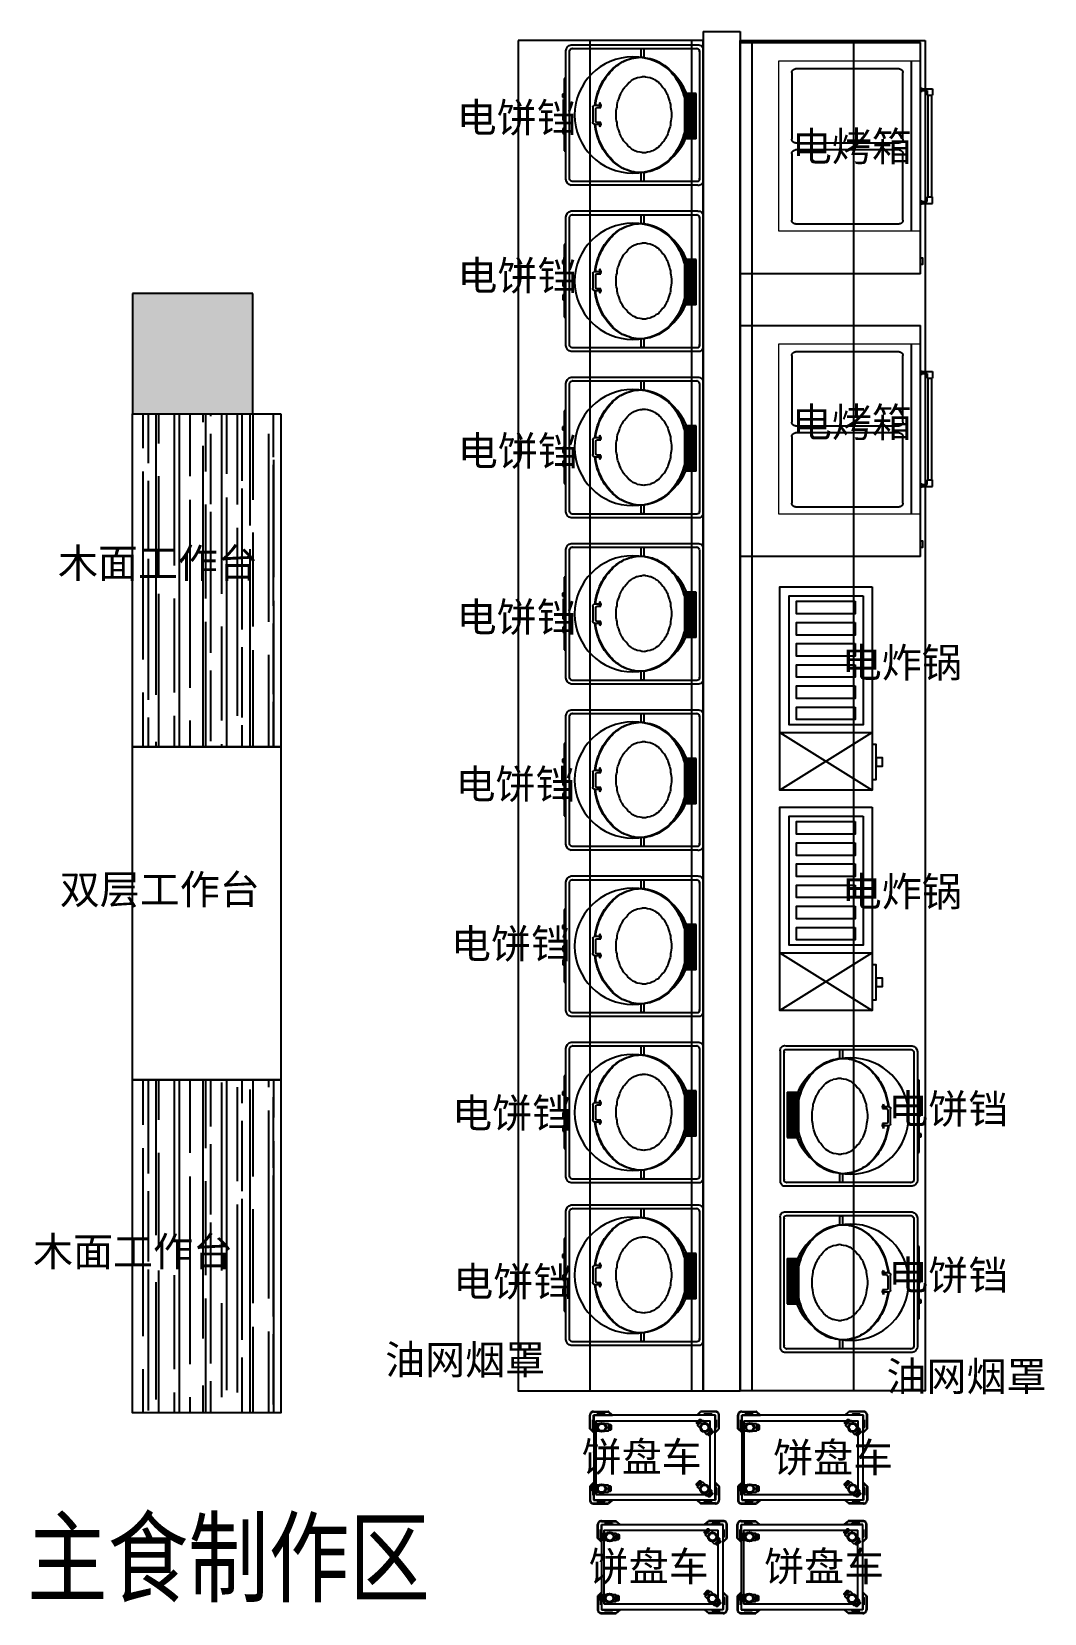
# Model space of a CAD drawing. Extents: x 1158414 to 1597620, y -840005 to -760676.
# Drawn here: x 1358991 to 1364463, y -804456 to -795906 of the extents above; entities that cross this region are included whole.
import ezdxf

# ---------------------------------------------------------------- set-up
doc = ezdxf.new("R2010")
doc.units = 0
doc.header["$LTSCALE"] = 1000
for name, pattern in [('DASHEDX2', [1.5, 1, -0.5]), ('DIVIDE', [31.75, 12.7, -6.35, 0, -6.35, 0, -6.35]), ('HIDDEN', [0.375, 0.25, -0.125])]:
    doc.linetypes.add(name, pattern=pattern)
for name, color, linetype in [('COLUMN', 2, 'Continuous'), ('PUB_HATCH', 8, 'Continuous'), ('PUB_TEXT', 7, 'Continuous'), ('SB', 7, 'Continuous'), ('WALL', 6, 'Continuous'), ('WS_厨房设备', 1, 'Continuous'), ('产品名称', 7, 'Continuous'), ('厨房设备', 7, 'Continuous'), ('布局', 7, 'Continuous')]:
    doc.layers.add(name, color=color, linetype=linetype)
doc.styles.get("Standard").update_dxf_attribs({"font": '', "width": 0.8})
doc.styles.add('WMF-宋体1', font='')
doc.styles.get('Standard').set_extended_font_data('SimSun')
doc.styles.get('WMF-宋体1').set_extended_font_data('SimSun')

# ---------------------------------------------------------------- blocks, each defined once
blk = doc.blocks.new('CJT_4236')
for p, q in [((0, 712), (0, 710)), ((0, 710), (0, 709)), ((0, 709), (0, 707)), ((0, 707), (0, 34)), ((35, 741), (33, 741)), ((725, 741), (35, 741)), ((725, 741), (725, 741)), ((727, 741), (725, 741)), ((760, 710), (760, 712)), ((760, 709), (760, 710)), ((760, 707), (760, 709)), ((760, 34), (760, 707)), ((0, 34), (0, 32)), ((0, 32), (0, 30)), ((0, 30), (0, 29)), ((31, 0), (33, 0)), ((33, 0), (35, 0)), ((35, 0), (725, 0)), ((725, 0), (727, 0)), ((727, 0), (729, 0)), ((729, 0), (730, 0)), ((760, 32), (760, 34)), ((760, 30), (760, 32)), ((760, 29), (760, 30))]:
    blk.add_line(p, q)
at = {"color": 252}
for p, q in [((20, 705), (20, 704)), ((20, 704), (20, 705)), ((20, 704), (20, 34)), ((20, 704), (20, 704)), ((725, 721), (35, 721)), ((182, 750), (574, 750)), ((182, 741), (182, 750)), ((268, 760), (284, 760)), ((268, 750), (268, 760)), ((268, 760), (284, 760)), ((268, 750), (268, 760)), ((284, 756), (268, 756)), ((284, 760), (284, 750)), ((284, 760), (284, 750)), ((284, 750), (284, 750)), ((284, 750), (284, 750)), ((380, 758), (407, 758)), ((380, 750), (380, 758)), ((380, 758), (407, 758)), ((380, 750), (380, 758)), ((407, 758), (407, 750)), ((407, 758), (407, 750)), ((407, 750), (407, 750)), ((407, 750), (407, 750)), ((453, 758), (480, 758)), ((453, 750), (453, 758)), ((453, 758), (480, 758)), ((453, 750), (453, 758)), ((480, 758), (480, 750)), ((480, 758), (480, 750)), ((480, 750), (480, 750)), ((480, 750), (480, 750)), ((574, 750), (574, 741)), ((574, 741), (574, 741)), ((723, 721), (722, 721)), ((740, 34), (740, 707)), ((740, 704), (740, 704)), ((160, 516), (149, 507)), ((170, 524), (160, 516)), ((170, 520), (160, 512)), ((182, 532), (170, 524)), ((182, 528), (170, 520)), ((194, 540), (182, 532)), ((194, 536), (182, 528)), ((206, 547), (194, 540)), ((206, 542), (194, 536)), ((218, 553), (206, 547)), ((218, 549), (206, 542)), ((231, 559), (218, 553)), ((231, 555), (218, 549)), ((245, 564), (231, 559)), ((245, 561), (231, 555)), ((259, 570), (245, 564)), ((259, 566), (245, 561)), ((273, 574), (259, 570)), ((273, 570), (259, 566)), ((287, 578), (273, 574)), ((287, 574), (273, 570)), ((302, 581), (287, 578)), ((302, 577), (287, 574)), ((317, 584), (302, 581)), ((317, 580), (302, 577)), ((313, 558), (328, 561)), ((313, 558), (328, 561)), ((328, 550), (313, 558)), ((328, 550), (313, 558)), ((328, 585.5), (317, 584)), ((328, 581.5), (317, 580)), ((328, 589), (328, 590)), ((328, 589), (328, 590)), ((328, 589), (328, 589)), ((328, 588), (328, 589)), ((328, 589), (328, 589)), ((328, 588), (328, 589)), ((328, 588), (328, 588)), ((328, 587), (328, 588)), ((328, 588), (328, 588)), ((328, 587), (328, 588)), ((328, 587), (328, 587)), ((328, 587), (328, 587)), ((328, 561), (328, 587)), ((328, 587), (328, 587)), ((328, 587), (328, 587)), ((328, 561), (328, 587)), ((339, 552), (328, 561)), ((339, 552), (328, 561)), ((328, 561), (328, 561)), ((328, 561), (339, 552)), ((328, 561), (328, 561)), ((328, 561), (339, 552)), ((339, 552), (328, 550)), ((339, 552), (328, 550)), ((338, 596), (339, 596)), ((338, 596), (339, 596)), ((339, 596), (340, 596)), ((339, 596), (339, 596)), ((339, 596), (340, 596)), ((339, 596), (339, 596)), ((339, 574), (339, 573)), ((339, 574), (339, 573)), ((339, 573), (339, 572)), ((339, 573), (339, 573)), ((339, 573), (339, 573)), ((339, 573), (339, 572)), ((339, 573), (339, 573)), ((339, 573), (339, 573)), ((339, 572), (339, 552)), ((339, 572), (339, 552)), ((340, 596), (418, 596)), ((340, 596), (418, 596)), ((348, 580), (347, 580)), ((348, 580), (347, 580)), ((348, 580), (348, 580)), ((349, 580), (348, 580)), ((348, 580), (348, 580)), ((349, 580), (348, 580)), ((349, 580), (349, 580)), ((411, 580), (349, 580)), ((349, 580), (349, 580)), ((411, 580), (349, 580)), ((411, 580), (411, 580)), ((412, 580), (411, 580)), ((411, 580), (411, 580)), ((412, 580), (411, 580)), ((412, 580), (412, 580)), ((413, 580), (412, 580)), ((412, 580), (412, 580)), ((413, 580), (412, 580)), ((418, 596), (419, 596)), ((418, 596), (418, 596)), ((418, 596), (419, 596)), ((418, 596), (418, 596)), ((419, 596), (419, 596)), ((419, 596), (419, 596)), ((421, 573), (421, 573)), ((421, 573), (421, 573)), ((421, 572), (421, 573)), ((421, 573), (421, 573)), ((421, 573), (421, 573)), ((421, 572), (421, 573)), ((421, 552), (421, 572)), ((421, 552), (421, 572)), ((421, 552), (430, 562)), ((421, 552), (430, 562)), ((430, 562), (421, 552)), ((430, 562), (421, 552)), ((432, 550), (421, 552)), ((432, 550), (421, 552)), ((430, 588), (430, 587)), ((430, 588), (430, 587)), ((430, 587), (430, 562)), ((430, 587), (430, 587)), ((430, 587), (430, 587)), ((430, 587), (430, 562)), ((430, 587), (430, 587)), ((430, 587), (430, 587)), ((443, 584), (430, 585.6)), ((443, 580), (430, 581.6)), ((430, 562), (444, 558)), ((430, 562), (444, 558)), ((430, 562), (430, 562)), ((430, 562), (430, 562)), ((444, 558), (432, 550)), ((444, 558), (432, 550)), ((458, 581), (443, 584)), ((458, 577), (443, 580)), ((444, 558), (444, 558)), ((444, 558), (444, 558)), ((472, 578), (458, 581)), ((472, 574), (458, 577)), ((487, 574), (472, 578)), ((487, 570), (472, 574)), ((501, 570), (487, 574)), ((501, 566), (487, 570)), ((515, 564), (501, 570)), ((515, 561), (501, 566)), ((528, 559), (515, 564)), ((528, 555), (515, 561)), ((541, 553), (528, 559)), ((541, 549), (528, 555)), ((554, 547), (541, 553)), ((554, 542), (541, 549)), ((566, 540), (554, 547)), ((566, 536), (554, 542)), ((578, 532), (566, 540)), ((578, 528), (566, 536)), ((589, 524), (578, 532)), ((589, 520), (578, 528)), ((600, 516), (589, 524)), ((600, 512), (589, 520)), ((610, 507), (600, 516)), ((93, 437), (87, 426)), ((93, 433), (87, 422)), ((99, 448), (93, 437)), ((99, 444), (93, 433)), ((106, 459), (99, 448)), ((106, 455), (99, 444)), ((113, 469), (106, 459)), ((113, 465), (106, 455)), ((122, 479), (113, 469)), ((122, 475), (113, 465)), ((130, 489), (122, 479)), ((130, 485), (122, 475)), ((140, 498), (130, 489)), ((140, 494), (130, 485)), ((149, 507), (140, 498)), ((149, 503), (140, 494)), ((160, 512), (149, 503)), ((236, 428), (232, 425)), ((239, 430), (236, 428)), ((252, 437), (239, 430)), ((258, 443), (252, 437)), ((265, 445), (258, 443)), ((275, 450), (265, 445)), ((284, 452), (275, 450)), ((295, 456), (284, 452)), ((305, 460), (295, 456)), ((312, 462), (305, 460)), ((323, 464), (312, 462)), ((337, 465), (323, 464)), ((346, 467), (337, 465)), ((356, 469), (346, 467)), ((371, 470), (356, 469)), ((378, 470), (371, 470)), ((386, 470), (378, 470)), ((401, 469), (386, 470)), ((411, 467), (401, 469)), ((421, 465), (411, 467)), ((434, 464), (421, 465)), ((443, 463), (434, 464)), ((451, 460), (443, 463)), ((462, 456), (451, 460)), ((473, 452), (462, 456)), ((482, 450), (473, 452)), ((492, 445), (482, 450)), ((499, 443), (492, 445)), ((505, 437), (499, 443)), ((518, 430), (505, 437)), ((521, 428), (518, 430)), ((525, 425), (521, 428)), ((610, 503), (600, 512)), ((620, 498), (610, 507)), ((620, 494), (610, 503)), ((629, 489), (620, 498)), ((629, 485), (620, 494)), ((638, 479), (629, 489)), ((638, 475), (629, 485)), ((646, 469), (638, 479)), ((646, 465), (638, 475)), ((653, 459), (646, 469)), ((653, 455), (646, 465)), ((660, 448), (653, 459)), ((660, 444), (653, 455)), ((667, 437), (660, 448)), ((667, 433), (660, 444)), ((672, 426), (667, 437)), ((672, 422), (667, 433)), ((69, 353), (68, 340)), ((69, 349), (68, 336)), ((70, 365), (69, 353)), ((70, 361), (69, 349)), ((72, 378), (70, 365)), ((72, 374), (70, 361)), ((75, 390), (72, 378)), ((75, 386), (72, 374)), ((78, 402), (75, 390)), ((78, 398), (75, 386)), ((82, 414), (78, 402)), ((82, 410), (78, 398)), ((87, 426), (82, 414)), ((87, 422), (82, 410)), ((178, 354), (175, 340)), ((179, 359), (178, 355)), ((178, 355), (178, 354)), ((185, 372), (179, 359)), ((188, 377), (185, 372)), ((194, 387), (188, 379)), ((188, 379), (188, 377)), ((200, 394), (194, 387)), ((205, 401), (200, 394)), ((209, 405), (205, 401)), ((211, 407), (209, 405)), ((222, 415), (211, 407)), ((232, 425), (222, 415)), ((534, 415), (525, 425)), ((545, 407), (534, 415)), ((548, 405), (545, 407)), ((552, 401), (548, 405)), ((556, 394), (552, 401)), ((562, 387), (556, 394)), ((569, 380), (562, 387)), ((570, 375), (569, 380)), ((573, 368), (570, 375)), ((577, 359), (573, 368)), ((579, 356), (577, 359)), ((579, 354), (579, 356)), ((581, 340), (579, 354)), ((677, 414), (672, 426)), ((677, 410), (672, 422)), ((681, 402), (677, 414)), ((681, 398), (677, 410)), ((685, 390), (681, 402)), ((685, 386), (681, 398)), ((687, 378), (685, 390)), ((687, 374), (685, 386)), ((690, 365), (687, 378)), ((690, 361), (687, 374)), ((691, 353), (690, 365)), ((691, 349), (690, 361)), ((691, 340), (691, 353)), ((691, 336), (691, 349)), ((22, 337), (22, 337)), ((22, 319), (22, 337)), ((22, 337), (68, 337)), ((68, 319), (22, 319)), ((68, 340), (69, 327)), ((68, 337), (68, 319)), ((68, 336), (69, 323)), ((69, 327), (70, 314)), ((69, 323), (70, 310)), ((70, 314), (72, 302)), ((70, 310), (72, 298)), ((72, 302), (75, 289)), ((72, 298), (75, 286)), ((75, 289), (78, 277)), ((75, 286), (78, 273)), ((78, 277), (82, 266)), ((78, 273), (82, 262)), ((82, 266), (87, 254)), ((82, 262), (87, 250)), ((174, 331), (172, 327)), ((172, 327), (172, 320)), ((172, 320), (172, 314)), ((172, 314), (173, 312)), ((173, 312), (175, 301)), ((175, 340), (174, 331)), ((175, 301), (178, 287)), ((178, 287), (178, 286)), ((178, 286), (179, 282)), ((179, 282), (185, 268)), ((185, 268), (188, 264)), ((188, 264), (188, 263)), ((188, 263), (194, 255)), ((562, 255), (569, 263)), ((569, 263), (570, 266)), ((570, 266), (573, 272)), ((573, 272), (576, 282)), ((576, 282), (579, 285)), ((579, 288), (581, 301)), ((579, 285), (579, 288)), ((583, 331), (581, 340)), ((581, 301), (584, 312)), ((584, 327), (583, 331)), ((585, 320), (584, 327)), ((584, 314), (585, 320)), ((584, 312), (584, 314)), ((672, 254), (677, 266)), ((672, 250), (677, 262)), ((677, 266), (681, 277)), ((677, 262), (681, 273)), ((681, 277), (685, 289)), ((681, 273), (685, 286)), ((685, 289), (687, 302)), ((685, 286), (687, 298)), ((687, 302), (690, 314)), ((687, 298), (690, 310)), ((690, 314), (691, 327)), ((690, 310), (691, 323)), ((691, 327), (691, 340)), ((691, 337), (691, 337)), ((691, 319), (691, 337)), ((691, 337), (737, 337)), ((691, 323), (691, 336)), ((737, 319), (691, 319)), ((737, 337), (737, 319)), ((87, 254), (93, 243)), ((87, 250), (93, 239)), ((93, 243), (99, 232)), ((93, 239), (99, 228)), ((99, 232), (106, 221)), ((99, 228), (106, 217)), ((106, 221), (113, 210)), ((106, 217), (113, 206)), ((113, 210), (122, 200)), ((113, 206), (122, 196)), ((122, 200), (130, 191)), ((122, 196), (130, 186)), ((130, 191), (140, 181)), ((130, 186), (140, 177)), ((140, 181), (149, 172)), ((140, 177), (149, 168)), ((149, 172), (160, 163)), ((194, 255), (199, 246)), ((199, 246), (205, 240)), ((205, 240), (210, 235)), ((210, 235), (214, 231)), ((214, 231), (221, 225)), ((221, 225), (231, 218)), ((231, 218), (236, 213)), ((236, 213), (239, 211)), ((239, 211), (251, 204)), ((251, 204), (262, 198)), ((262, 198), (267, 195)), ((267, 195), (275, 191)), ((275, 191), (284, 188)), ((284, 188), (295, 185)), ((295, 185), (305, 181)), ((305, 181), (312, 179)), ((312, 179), (323, 177)), ((323, 177), (337, 176)), ((337, 176), (346, 174)), ((346, 174), (356, 172)), ((356, 172), (368, 171)), ((389, 171), (401, 172)), ((401, 172), (411, 174)), ((411, 174), (421, 176)), ((421, 176), (434, 177)), ((434, 177), (443, 178)), ((443, 178), (451, 181)), ((451, 181), (462, 185)), ((462, 185), (473, 188)), ((473, 188), (482, 191)), ((482, 191), (490, 195)), ((490, 195), (495, 198)), ((495, 198), (506, 204)), ((506, 204), (518, 211)), ((518, 211), (521, 213)), ((521, 213), (526, 218)), ((526, 218), (535, 225)), ((535, 225), (542, 231)), ((542, 231), (547, 235)), ((547, 235), (552, 240)), ((552, 240), (557, 246)), ((557, 246), (562, 255)), ((600, 163), (610, 172)), ((610, 172), (620, 181)), ((610, 168), (620, 177)), ((620, 181), (629, 191)), ((620, 177), (629, 186)), ((629, 191), (638, 200)), ((629, 186), (638, 196)), ((638, 200), (646, 210)), ((638, 196), (646, 206)), ((646, 210), (653, 221)), ((646, 206), (653, 217)), ((653, 221), (660, 232)), ((653, 217), (660, 228)), ((660, 232), (667, 243)), ((660, 228), (667, 239)), ((667, 243), (672, 254)), ((667, 239), (672, 250)), ((149, 168), (160, 159)), ((160, 163), (170, 155)), ((160, 159), (170, 151)), ((170, 155), (182, 147)), ((170, 151), (182, 143)), ((182, 147), (194, 140)), ((182, 143), (194, 136)), ((194, 140), (206, 133)), ((194, 136), (206, 129)), ((206, 133), (218, 126)), ((206, 129), (218, 122)), ((218, 126), (231, 120)), ((218, 122), (231, 116)), ((231, 120), (245, 115)), ((231, 116), (245, 111)), ((245, 115), (259, 110)), ((245, 111), (259, 106)), ((259, 110), (273, 105)), ((259, 106), (273, 101)), ((263, 98), (263, 98)), ((263, 90), (263, 98)), ((263, 98), (263, 98)), ((294, 98), (263, 98)), ((263, 82), (263, 90)), ((263, 90), (263, 90)), ((294, 90), (263, 90)), ((273, 105), (287, 101)), ((273, 101), (287, 98)), ((287, 101), (302, 98)), ((287, 98), (302, 94)), ((294, 98), (294, 98)), ((294, 90), (294, 98)), ((324, 98), (294, 98)), ((294, 82), (294, 90)), ((324, 90), (294, 90)), ((302, 98), (317, 95)), ((302, 94), (317, 91)), ((317, 95), (332, 93)), ((317, 91), (332, 89)), ((324, 98), (324, 98)), ((324, 90), (324, 98)), ((355, 98), (324, 98)), ((324, 82), (324, 90)), ((355, 90), (324, 90)), ((332, 93), (348, 92)), ((332, 89), (348, 88)), ((348, 92), (364, 91)), ((348, 88), (364, 87)), ((355, 98), (355, 98)), ((355, 90), (355, 98)), ((386, 98), (355, 98)), ((355, 82), (355, 90)), ((386, 90), (355, 90)), ((364, 91), (380, 90)), ((364, 87), (380, 86)), ((368, 171), (378, 171)), ((378, 171), (389, 171)), ((380, 90), (396, 91)), ((380, 86), (396, 87)), ((386, 98), (386, 98)), ((386, 90), (386, 98)), ((416, 98), (386, 98)), ((386, 82), (386, 90)), ((416, 90), (386, 90)), ((396, 91), (412, 92)), ((396, 87), (412, 88)), ((412, 92), (427, 93)), ((412, 88), (427, 89)), ((416, 98), (416, 98)), ((416, 90), (416, 98)), ((447, 98), (416, 98)), ((416, 82), (416, 90)), ((447, 90), (416, 90)), ((427, 93), (443, 95)), ((427, 89), (443, 91)), ((443, 95), (458, 98)), ((443, 91), (458, 94)), ((447, 98), (447, 98)), ((447, 90), (447, 98)), ((478, 98), (447, 98)), ((447, 82), (447, 90)), ((478, 90), (447, 90)), ((458, 98), (472, 101)), ((458, 94), (472, 98)), ((472, 101), (487, 105)), ((472, 98), (487, 101)), ((478, 98), (478, 98)), ((478, 90), (478, 98)), ((508, 98), (478, 98)), ((478, 82), (478, 90)), ((508, 90), (478, 90)), ((487, 105), (501, 110)), ((487, 101), (501, 106)), ((501, 110), (515, 115)), ((501, 106), (515, 111)), ((508, 98), (508, 98)), ((508, 90), (508, 98)), ((508, 82), (508, 90)), ((515, 115), (528, 120)), ((515, 111), (528, 116)), ((528, 120), (541, 126)), ((528, 116), (541, 122)), ((541, 126), (554, 133)), ((541, 122), (554, 129)), ((554, 133), (566, 140)), ((554, 129), (566, 136)), ((566, 140), (578, 147)), ((566, 136), (578, 143)), ((578, 147), (589, 155)), ((578, 143), (589, 151)), ((589, 155), (600, 163)), ((589, 151), (600, 159)), ((600, 159), (610, 168)), ((20, 33), (20, 34)), ((20, 34), (20, 32)), ((20, 32), (20, 33)), ((37, 20), (38, 20)), ((37, 20), (37, 20)), ((38, 20), (37, 20)), ((38, 20), (725, 20)), ((263, 75), (263, 82)), ((263, 82), (263, 82)), ((294, 82), (263, 82)), ((263, 67), (263, 75)), ((263, 75), (263, 75)), ((294, 75), (263, 75)), ((263, 60), (263, 67)), ((263, 67), (263, 67)), ((294, 67), (263, 67)), ((263, 52), (263, 60)), ((263, 60), (263, 60)), ((294, 60), (263, 60)), ((263, 45), (263, 52)), ((263, 52), (263, 52)), ((294, 52), (263, 52)), ((263, 37), (263, 45)), ((263, 45), (263, 45)), ((294, 45), (263, 45)), ((263, 37), (263, 37)), ((294, 37), (263, 37)), ((294, 75), (294, 82)), ((324, 82), (294, 82)), ((294, 67), (294, 75)), ((324, 75), (294, 75)), ((294, 60), (294, 67)), ((324, 67), (294, 67)), ((294, 52), (294, 60)), ((324, 60), (294, 60)), ((294, 45), (294, 52)), ((324, 52), (294, 52)), ((294, 37), (294, 45)), ((324, 45), (294, 45)), ((324, 37), (294, 37)), ((324, 75), (324, 82)), ((355, 82), (324, 82)), ((324, 67), (324, 75)), ((355, 75), (324, 75)), ((324, 60), (324, 67)), ((355, 67), (324, 67)), ((324, 52), (324, 60)), ((355, 60), (324, 60)), ((324, 45), (324, 52)), ((355, 52), (324, 52)), ((324, 37), (324, 45)), ((355, 45), (324, 45)), ((355, 37), (324, 37)), ((355, 75), (355, 82)), ((386, 82), (355, 82)), ((355, 67), (355, 75)), ((386, 75), (355, 75)), ((355, 60), (355, 67)), ((386, 67), (355, 67)), ((355, 52), (355, 60)), ((386, 60), (355, 60)), ((355, 45), (355, 52)), ((386, 52), (355, 52)), ((355, 37), (355, 45)), ((386, 45), (355, 45)), ((386, 37), (355, 37)), ((386, 75), (386, 82)), ((416, 82), (386, 82)), ((386, 67), (386, 75)), ((416, 75), (386, 75)), ((386, 60), (386, 67)), ((416, 67), (386, 67)), ((386, 52), (386, 60)), ((416, 60), (386, 60)), ((386, 45), (386, 52)), ((416, 52), (386, 52)), ((386, 37), (386, 45)), ((416, 45), (386, 45)), ((416, 37), (386, 37)), ((416, 75), (416, 82)), ((447, 82), (416, 82)), ((416, 67), (416, 75)), ((447, 75), (416, 75)), ((416, 60), (416, 67)), ((447, 67), (416, 67)), ((416, 52), (416, 60)), ((447, 60), (416, 60)), ((416, 45), (416, 52)), ((447, 52), (416, 52)), ((416, 37), (416, 45)), ((447, 45), (416, 45)), ((447, 37), (416, 37)), ((447, 75), (447, 82)), ((478, 82), (447, 82)), ((447, 67), (447, 75)), ((478, 75), (447, 75)), ((447, 60), (447, 67)), ((478, 67), (447, 67)), ((447, 52), (447, 60)), ((478, 60), (447, 60)), ((447, 45), (447, 52)), ((478, 52), (447, 52)), ((447, 37), (447, 45)), ((478, 45), (447, 45)), ((478, 37), (447, 37)), ((478, 75), (478, 82)), ((508, 82), (478, 82)), ((478, 67), (478, 75)), ((508, 75), (478, 75)), ((478, 60), (478, 67)), ((508, 67), (478, 67)), ((478, 52), (478, 60)), ((508, 60), (478, 60)), ((478, 45), (478, 52)), ((508, 52), (478, 52)), ((478, 37), (478, 45)), ((508, 45), (478, 45)), ((508, 37), (478, 37)), ((508, 75), (508, 82)), ((508, 67), (508, 75)), ((508, 60), (508, 67)), ((508, 52), (508, 60)), ((508, 45), (508, 52)), ((508, 37), (508, 45)), ((723, 20), (722, 20)), ((727, 20), (723, 20)), ((725, 20), (727, 20)), ((740, 34), (740, 34)), ((740, 33), (740, 34)), ((740, 34), (740, 33))]:
    blk.add_line(p, q, dxfattribs=at)
at = {"color": 1}
blk.add_line((30, 0), (31, 0), dxfattribs=at)
at = {"color": 252}
blk.add_circle((380, 380), 314, dxfattribs=at)
for centre, radius, start, end in [((34.4, 706.1), 34.9, 92.36843, 170.2488), ((723.9, 704.2), 37, 12.25228, 85.1305), ((26.2, 26.1), 26.3, 173.58498, 278.35707), ((735.1, 24.8), 25.3, 258.40932, 9.64863)]:
    blk.add_arc(centre, radius, start, end)
for centre, radius, start, end in [((33.7, 707.2), 13.9, 84.72259, 188.97263), ((722.4, 703.2), 18, 12.15044, 81.79942), ((339, 583), 13, 94.39871, 147.52881), ((347.9, 570.4), 9.62, 95.5412, 158.19859), ((412.4, 571.2), 8.78, 11.57924, 86.04891), ((419.6, 585.4), 10.7, 14.03624, 98.58362), ((35.8, 36.3), 16.3, 195.22274, 274.34208), ((727.8, 32.1), 12.2, 261.37956, 4.37825)]:
    blk.add_arc(centre, radius, start, end, dxfattribs=at)
blk = doc.blocks.new('CJT_4235')
at = {"color": 252}
for p, q in [((380, 1040), (415, 1040)), ((380, 983), (380, 1040)), ((415, 1010), (415, 1040)), ((965, 1035), (415, 1035)), ((1000, 1040), (965, 1040)), ((965, 1010), (965, 1040)), ((1000, 983), (1000, 1040)), ((377, 983), (393, 983)), ((377, 975), (377, 983)), ((390, 1010), (415, 1010)), ((390, 983), (390, 1010)), ((393, 975), (393, 983)), ((965, 1015), (415, 1015)), ((990, 1010), (965, 1010)), ((1003, 983), (987, 983)), ((987, 975), (987, 983)), ((990, 983), (990, 1010)), ((1003, 975), (1003, 983)), ((1150, 925), (230, 925))]:
    blk.add_line(p, q, dxfattribs=at)
for p, q in [((0, 975), (0, 0)), ((0, 975), (1250, 975)), ((1250, 0), (1250, 975)), ((0, 0), (1250, 0))]:
    blk.add_line(p, q)
at = {"color": 252, "linetype": 'HIDDEN', "lineweight": 0, "ltscale": 200}
for p, q in [((230, 975), (230, 210)), ((1150, 210), (1150, 975)), ((230, 210), (1150, 210))]:
    blk.add_line(p, q, dxfattribs=at)
blk.add_lwpolyline([(50.1, 975), (86, 975), (86, 986), (50.1, 986)], close=True)
at = {"color": 252, "linetype": 'DIVIDE', "ltscale": 3}
for points in [[(288.9, 879.5), (648.9, 879.5, -0.414214), (668.9, 859.5), (668.9, 299.5, -0.414214), (648.9, 279.5), (288.9, 279.5, -0.414214), (268.9, 299.5), (268.9, 859.5, -0.414214)], [(727, 879.5), (1087, 879.5, -0.414214), (1107, 859.5), (1107, 299.5, -0.414214), (1087, 279.5), (727, 279.5, -0.414214), (707, 299.5), (707, 859.5, -0.414214)]]:
    blk.add_lwpolyline(points, format="xyb", close=True, dxfattribs=at)
blk = doc.blocks.new('A$C0C1A3934')
at = {"color": 1}
blk.add_line((311.8, 0), (311.8, 500), dxfattribs=at)
for points in [[(247.6, 500), (57.2, 500), (57.2, 521.4), (247.6, 521.4)], [(175, 521.4), (129.8, 521.4), (129.8, 555.3), (175, 555.3)]]:
    blk.add_lwpolyline(points, close=True, dxfattribs=at)
at = {"layer": 'SB', "color": 1}
for points in [[(1100, 500), (0, 500), (0, 0), (1100, 0)], [(1050, 450), (352.8, 450), (352.8, 50), (1050, 50)], [(449.5, 407.1), (381.6, 407.1), (381.6, 89.8), (449.5, 89.8)], [(563.8, 407.1), (495.9, 407.1), (495.9, 89.8), (563.8, 89.8)], [(678.1, 407.1), (610.3, 407.1), (610.3, 89.8), (678.1, 89.8)], [(792.5, 407.1), (724.6, 407.1), (724.6, 89.8), (792.5, 89.8)], [(906.8, 407.1), (838.9, 407.1), (838.9, 89.8), (906.8, 89.8)], [(1021.1, 407.1), (953.2, 407.1), (953.2, 89.8), (1021.1, 89.8)]]:
    blk.add_lwpolyline(points, close=True, dxfattribs=at)
at = {"layer": '布局', "color": 1, "linetype": 'DASHEDX2', "ltscale": 50}
for p, q in [((311.8, 500), (0, 0)), ((311.8, 0), (0, 500))]:
    blk.add_line(p, q, dxfattribs=at)
blk = doc.blocks.new('CJT_4085')
h = blk.add_hatch()
h.set_pattern_fill('AR-RROOF', color=252, scale=5, style=0)
h.paths.add_polyline_path([(0, 800), (1800, 800), (1800, 0), (0, 0)])
at = {"linetype": 'Continuous'}
blk.add_polyline3d([(0, 800, 0), (1800, 800, 0), (1800, 0, 0), (0, 0, 0), (0, 800, 0)], dxfattribs=at)
blk = doc.blocks.new('*U42')
at = {"linetype": 'Continuous'}
for p, q in [((0, 0), (0, 800)), ((0, 800), (1800, 800)), ((1800, 800), (1800, 0)), ((1800, 0), (0, 0))]:
    blk.add_line(p, q, dxfattribs=at)
blk = doc.blocks.new('脚轮')
h = blk.add_hatch(color=252)
h.dxf.hatch_style = 1
h.paths.add_polyline_path([(-11, -35), (-15, -35), (-15, -46), (-11, -50)])
h.paths.add_polyline_path([(15, -35), (11, -35), (11, -50), (15, -46)])
h.paths.add_polyline_path([(-11, 50), (-15, 46), (-15, 35), (-11, 35)])
h.paths.add_polyline_path([(15, 46), (11, 50), (11, 35), (15, 35)])
at = {"color": 252}
for p, q in [((-11, 50), (-11, 35)), ((-8, 50), (-8, 35)), ((-4, 50), (-4, 35)), ((0, 50), (0, 35)), ((0, 50), (0, 35)), ((4, 50), (4, 35)), ((8, 50), (8, 35)), ((11, 50), (11, 35)), ((-11, -50), (-11, -35)), ((-8, -35), (-8, -50)), ((-4, -35), (-4, -50)), ((0, -35), (0, -50)), ((0, -35), (0, -50)), ((4, -35), (4, -50)), ((8, -35), (8, -50)), ((11, -50), (11, -35))]:
    blk.add_line(p, q, dxfattribs=at)
for points in [[(-20, 15), (-20, 33), (-18, 35), (18, 35), (20, 33), (20, 15)], [(-15, 35), (-15, 46), (-11, 50), (11, 50), (15, 46), (15, 35)], [(20, -15), (20, -33), (18, -35), (-18, -35), (-20, -33), (-20, -15)], [(15, -35), (15, -46), (11, -50), (-11, -50), (-15, -46), (-15, -35)]]:
    blk.add_lwpolyline(points, dxfattribs=at)
for radius in [25, 19.6]:
    blk.add_circle((0, 0), radius, dxfattribs=at)
blk = doc.blocks.new('CJT_4185')
at = {"color": 252}
for p, q in [((1, 685), (0, 682)), ((2, 688), (1, 685)), ((4, 691), (2, 688)), ((4, 685), (3, 682)), ((6, 694), (4, 691)), ((5, 688), (4, 685)), ((7, 691), (5, 688)), ((8, 696), (6, 694)), ((9, 693), (7, 691)), ((11, 698), (8, 696)), ((11, 695), (9, 693)), ((14, 699), (11, 698)), ((14, 696), (11, 695)), ((17, 700), (14, 699)), ((17, 697), (14, 696)), ((20, 700), (17, 700)), ((20, 697), (17, 697)), ((94, 700), (20, 700)), ((93, 697), (20, 697)), ((94, 697), (93, 697)), ((95, 699), (94, 700)), ((111, 679), (94, 697)), ((115, 679), (95, 699)), ((385, 679), (405, 699)), ((389, 679), (406, 697)), ((406, 700), (405, 700)), ((405, 700), (405, 699)), ((406, 700), (480, 700)), ((407, 697), (406, 697)), ((407, 697), (480, 697)), ((483, 700), (480, 700)), ((483, 697), (480, 697)), ((486, 699), (483, 700)), ((486, 696), (483, 697)), ((489, 698), (486, 699)), ((489, 695), (486, 696)), ((492, 696), (489, 698)), ((491, 693), (489, 695)), ((493, 691), (491, 693)), ((494, 694), (492, 696)), ((495, 688), (493, 691)), ((496, 691), (494, 694)), ((496, 685), (495, 688)), ((498, 688), (496, 691)), ((497, 682), (496, 685)), ((499, 685), (498, 688)), ((500, 682), (499, 685)), ((0, 682), (0, 679)), ((0, 679), (0, 600)), ((0, 600), (1, 599)), ((20, 578), (1, 599)), ((3, 682), (3, 679)), ((3, 679), (3, 601)), ((3, 601), (3, 600)), ((20, 582), (3, 600)), ((449, 667), (51, 667)), ((51, 667), (51, 49)), ((385, 679), (389, 679)), ((449, 667), (449, 49)), ((480, 582), (497, 600)), ((480, 578), (499, 599)), ((497, 679), (497, 682)), ((497, 679), (497, 601)), ((497, 600), (497, 601)), ((499, 599), (500, 600)), ((500, 679), (500, 682)), ((500, 679), (500, 600)), ((500, 600), (500, 600)), ((20, 582), (20, 578)), ((480, 582), (480, 578)), ((1, 101), (0, 100)), ((0, 21), (0, 100)), ((0, 100), (0, 100)), ((20, 122), (1, 101)), ((20, 118), (3, 100)), ((3, 100), (3, 99)), ((3, 21), (3, 99)), ((480, 122), (499, 101)), ((480, 118), (497, 100)), ((497, 99), (497, 100)), ((497, 21), (497, 99)), ((500, 100), (499, 101)), ((500, 21), (500, 100)), ((0, 21), (0, 18)), ((0, 18), (1, 15)), ((1, 15), (2, 12)), ((2, 12), (4, 9)), ((3, 21), (3, 18)), ((3, 18), (4, 15)), ((4, 15), (5, 12)), ((4, 9), (6, 6)), ((5, 12), (7, 9)), ((6, 6), (8, 4)), ((7, 9), (9, 7)), ((8, 4), (11, 2)), ((9, 7), (11, 5)), ((11, 5), (14, 4)), ((11, 2), (14, 1)), ((14, 4), (17, 3)), ((14, 1), (17, 0)), ((17, 3), (20, 3)), ((17, 0), (20, 0)), ((93, 3), (20, 3)), ((94, 0), (20, 0)), ((51, 49), (449, 49)), ((93, 3), (94, 3)), ((111, 21), (94, 3)), ((94, 0), (95, 0)), ((115, 21), (95, 1)), ((95, 0), (95, 1)), ((385, 21), (405, 1)), ((389, 21), (406, 3)), ((405, 1), (405, 0)), ((405, 0), (406, 0)), ((406, 3), (407, 3)), ((406, 0), (480, 0)), ((407, 3), (480, 3)), ((480, 3), (483, 3)), ((480, 0), (483, 0)), ((483, 3), (486, 4)), ((483, 0), (486, 1)), ((486, 4), (489, 5)), ((486, 1), (489, 2)), ((489, 5), (491, 7)), ((489, 2), (492, 4)), ((491, 7), (493, 9)), ((492, 4), (494, 6)), ((493, 9), (495, 12)), ((494, 6), (496, 9)), ((495, 12), (496, 15)), ((496, 15), (497, 18)), ((496, 9), (498, 12)), ((497, 18), (497, 21)), ((498, 12), (499, 15)), ((499, 15), (500, 18)), ((500, 18), (500, 21))]:
    blk.add_line(p, q, dxfattribs=at)
for p, q in [((15, 662), (15, 619)), ((15, 662), (17, 660)), ((15, 619), (17, 617)), ((17, 660), (17, 617)), ((21, 679), (20, 679)), ((20, 679), (20, 678)), ((20, 678), (20, 582)), ((111, 679), (21, 679)), ((479, 678), (21, 678)), ((21, 678), (21, 22)), ((48, 682), (46, 684)), ((86, 684), (46, 684)), ((88, 682), (48, 682)), ((88, 682), (86, 684)), ((115, 679), (111, 679)), ((389, 679), (479, 679)), ((412, 682), (414, 684)), ((452, 682), (412, 682)), ((414, 684), (454, 684)), ((454, 684), (452, 682)), ((480, 679), (479, 679)), ((479, 22), (479, 678)), ((480, 678), (480, 679)), ((480, 678), (480, 582)), ((485, 662), (483, 660)), ((483, 660), (483, 617)), ((483, 617), (485, 619)), ((485, 619), (485, 662)), ((20, 22), (20, 118)), ((480, 22), (480, 118)), ((17, 83), (15, 81)), ((15, 81), (15, 38)), ((15, 38), (17, 40)), ((17, 40), (17, 83)), ((20, 22), (20, 21)), ((20, 21), (21, 21)), ((21, 22), (479, 22)), ((21, 22), (21, 22)), ((111, 21), (21, 21)), ((46, 16), (48, 18)), ((86, 16), (46, 16)), ((48, 18), (88, 18)), ((88, 18), (86, 16)), ((389, 21), (479, 21)), ((412, 18), (414, 16)), ((412, 18), (452, 18)), ((414, 16), (454, 16)), ((452, 18), (454, 16)), ((479, 21), (480, 21)), ((480, 21), (480, 22)), ((485, 81), (483, 83)), ((483, 40), (483, 83)), ((485, 38), (483, 40)), ((485, 38), (485, 81))]:
    blk.add_line(p, q)
at = {"color": 1}
for p, q in [((20, 118), (20, 122)), ((480, 118), (480, 122)), ((115, 21), (111, 21)), ((385, 21), (389, 21))]:
    blk.add_line(p, q, dxfattribs=at)
at = {"color": 252}
for p in [(82, 635.8), (413.4, 634.2)]:
    blk.add_blockref('脚轮', p, dxfattribs=at)
at = {"color": 252, "rotation": 315}
for p in [(80.5, 79.6), (413.1, 79)]:
    blk.add_blockref('脚轮', p, dxfattribs=at)
blk = doc.blocks.new('A$C7A750457')
at = {"layer": 'WS_厨房设备', "color": 252}
for p, q in [((387.4, 7300), (387.4, 0)), ((937.5, 7300), (937.5, 0))]:
    blk.add_line(p, q, dxfattribs=at)
blk.add_lwpolyline([(0, 7300), (0, 0), (1000, 0), (1000, 7300)], close=True, dxfattribs=at)

msp = doc.modelspace()

# ---------------------------------------------------------------- hatches: boundary and pattern name
at = {"layer": 'PUB_HATCH'}
msp.add_hatch(color=256, dxfattribs=at).paths.add_polyline_path([(1360186.8, -797971.3), (1360186.8, -797321.3), (1359536.8, -797321.3), (1359536.8, -797971.3)])

# ---------------------------------------------------------------- linework, layer by layer
at = {"layer": 'COLUMN'}
for p, q in [((1360186.8, -797321.3), (1359536.8, -797321.3)), ((1359536.8, -797321.3), (1359536.8, -797971.3)), ((1360186.8, -797971.3), (1360186.8, -797321.3)), ((1359536.8, -797971.3), (1360186.8, -797971.3))]:
    msp.add_line(p, q, dxfattribs=at)
at = {"layer": 'WALL'}
for p, q in [((1362619.3, -795905.7), (1362619.3, -803253.7)), ((1362619.3, -795905.7), (1362819.3, -795905.7)), ((1362819.3, -795905.7), (1362819.3, -803253.7)), ((1362619.3, -803253.7), (1362819.3, -803253.7))]:
    msp.add_line(p, q, dxfattribs=at)

# ---------------------------------------------------------------- block references
msp.add_blockref('A$C7A750457', (1361619.3, -803253.7), dxfattribs=at)
at = {"layer": 'WALL', "xscale": -1}
msp.add_blockref('A$C7A750457', (1363819.3, -803253.7), dxfattribs=at)
at = {"layer": 'WS_厨房设备', "xscale": -1}
for name, p, rotation in [('CJT_4236', (1362619.3, -795976.5), 90), ('CJT_4235', (1362819.3, -797214.2), 270), ('CJT_4236', (1362619.3, -796875.2), 90), ('CJT_4235', (1362819.3, -798743.7), 270), ('CJT_4236', (1362619.3, -797773.9), 90), ('CJT_4236', (1362619.3, -798672.6), 90), ('CJT_4236', (1362619.3, -799571.2), 90), ('CJT_4236', (1362619.3, -800469.9), 90), ('CJT_4236', (1362619.3, -801368.6), 90), ('CJT_4236', (1363036.8, -802147.2), 270), ('CJT_4236', (1362619.3, -802248), 90), ('CJT_4236', (1363036.8, -803045.9), 270)]:
    msp.add_blockref(name, p, dxfattribs=dict(at, rotation=rotation))
at = {"layer": 'WS_厨房设备'}
for name, p, rotation in [('CJT_4085', (1359536.8, -797971.3), 270), ('*U42', (1359536.8, -799771.3), 270), ('CJT_4085', (1359536.8, -801571.3), 270), ('CJT_4185', (1362706.9, -803863.8), 90), ('CJT_4185', (1363506.9, -803863.8), 90), ('CJT_4185', (1362749.2, -804455.9), 90), ('CJT_4185', (1363503.9, -804455.9), 90)]:
    msp.add_blockref(name, p, dxfattribs=dict(at, rotation=rotation))
at = {"layer": '厨房设备', "xscale": -1, "rotation": 270}
for p in [(1363033.7, -800006.3), (1363033.7, -801197.2)]:
    msp.add_blockref('A$C0C1A3934', p, dxfattribs=at)

# ---------------------------------------------------------------- texts
at = {"layer": 'PUB_TEXT', "width": 0.8}
msp.add_text('主食制作区', height=398.73, dxfattribs=at).set_placement((1358966.9, -804353.5))
at = {"layer": '产品名称', "color": 7, "lineweight": 0, "style": 'WMF-宋体1'}
for s, p in [('电饼铛', (1361287.9, -796449.5)), ('电烤箱', (1363098.8, -796605.4)), ('电饼铛', (1361291.6, -797303.8)), ('电烤箱', (1363098.8, -798096.8)), ('电饼铛', (1361293.8, -798251.2)), ('木面工作台', (1359133.5, -798857.6)), ('电饼铛', (1361287.6, -799149.5)), ('电炸锅', (1363368.7, -799396)), ('电饼铛', (1361281.5, -800052.4)), ('双层工作台', (1359143.1, -800621.6)), ('电炸锅', (1363368.7, -800633.4)), ('电饼铛', (1361257.1, -800915.4)), ('电饼铛', (1361263.2, -801830.5)), ('电饼铛', (1363619.8, -801808.2)), ('木面工作台', (1358998.8, -802579.5)), ('电饼铛', (1361269.2, -802742)), ('电饼铛', (1363619.8, -802706.9)), ('油网烟罩', (1360901.1, -803163.7)), ('油网烟罩', (1363610.4, -803253.7)), ('饼盘车', (1361963.4, -803689)), ('饼盘车', (1362997.3, -803692.4)), ('饼盘车', (1362001.3, -804281.2)), ('饼盘车', (1362949, -804281.2))]:
    msp.add_text(s, height=158.49, dxfattribs=at).set_placement(p)

doc.saveas('drawing.dxf')
